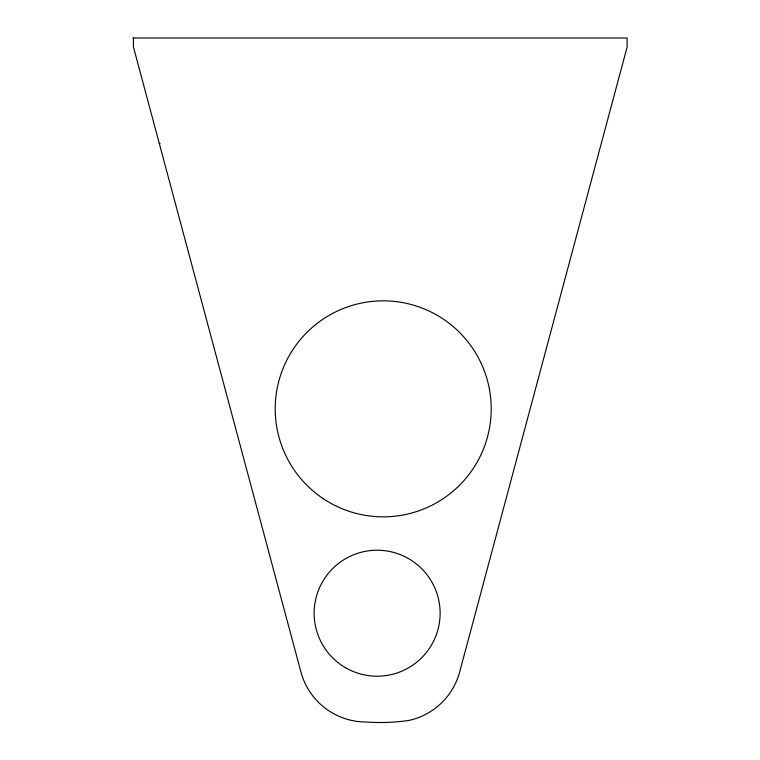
<?xml version="1.0" encoding="UTF-8"?>
<svg xmlns="http://www.w3.org/2000/svg" width="760" height="760" viewBox="0 0 760 760"><rect width="100%" height="100%" fill="white"/><g stroke="black" fill="none" stroke-linecap="round" stroke-linejoin="round"><path stroke-width="1.14" d="M132.867 38L627.133 38L627.133 46.996L459.667 671.973A67.497 67.497 0 0 1 409.079 720.404A197.486 197.486 0 0 1 366.111 722A67.497 67.497 0 0 1 300.912 671.973L133.446 46.996L133.446 38M159.286 143.431L160.066 143.431M345.629 667.774A63.004 63.004 0 0 0 440.125 613.216A63.004 63.004 0 0 0 345.629 558.657A63.004 63.004 0 0 0 345.629 667.774M323.266 498.674A107.996 107.996 0 0 0 490.988 415.844A107.996 107.996 0 0 0 335.388 312.008A107.996 107.996 0 0 0 323.266 498.674"/></g></svg>
